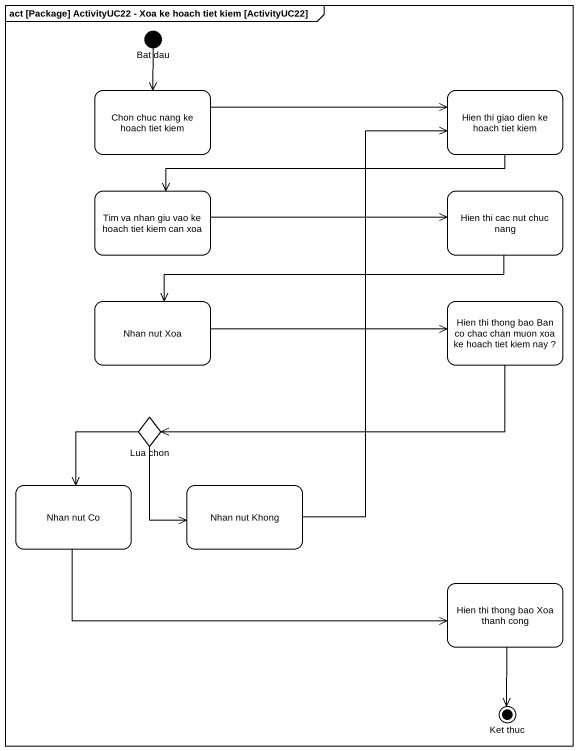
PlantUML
@startuml
mainframe act [Package] ActivityUC22 - Xoa ke hoach tiet kiem [ActivityUC22]
hide empty description
state "Bat dau" as Bat_dau <<start>> #FFFFFF
state "Chon chuc nang ke hoach tiet kiem" as Chon_chuc_nang_ke_hoach #FFFFFF
state "Hien thi giao dien ke hoach tiet kiem" as Hien_thi_giao_dien_ke_hoach #FFFFFF
state "Tim va nhan giu vao ke hoach tiet kiem can xoa" as Tim_va_nhan_giu_vao_ke #FFFFFF
state "Hien thi cac nut chuc nang" as Hien_thi_cac_nut_chuc_nang #FFFFFF
state "Nhan nut Xoa" as Nhan_nut_Xoa #FFFFFF
state "Hien thi thong bao Ban co chac chan muon xoa ke hoach tiet kiem nay ?" as Hien_thi_thong_bao_Ban_co #FFFFFF
state "Lua chon" as Lua_chon <<choice>> #FFFFFF
state "Nhan nut Co" as Nhan_nut_Co #FFFFFF
state "Nhan nut Khong" as Nhan_nut_Khong #FFFFFF
state "Hien thi thong bao Xoa thanh cong" as Hien_thi_thong_bao_Xoa #FFFFFF
state "Ket thuc" as Ket_thuc <<end>> #FFFFFF
Bat_dau --> Chon_chuc_nang_ke_hoach
Chon_chuc_nang_ke_hoach -right-> Hien_thi_giao_dien_ke_hoach
Hien_thi_giao_dien_ke_hoach -left-> Tim_va_nhan_giu_vao_ke
Tim_va_nhan_giu_vao_ke -right-> Hien_thi_cac_nut_chuc_nang
Hien_thi_cac_nut_chuc_nang -left-> Nhan_nut_Xoa
Nhan_nut_Xoa -right-> Hien_thi_thong_bao_Ban_co
Hien_thi_thong_bao_Ban_co -left-> Lua_chon
Lua_chon --> Nhan_nut_Co
Lua_chon --> Nhan_nut_Khong
Nhan_nut_Co -right-> Hien_thi_thong_bao_Xoa
Nhan_nut_Khong -up-> Hien_thi_giao_dien_ke_hoach
Hien_thi_thong_bao_Xoa --> Ket_thuc
@enduml
